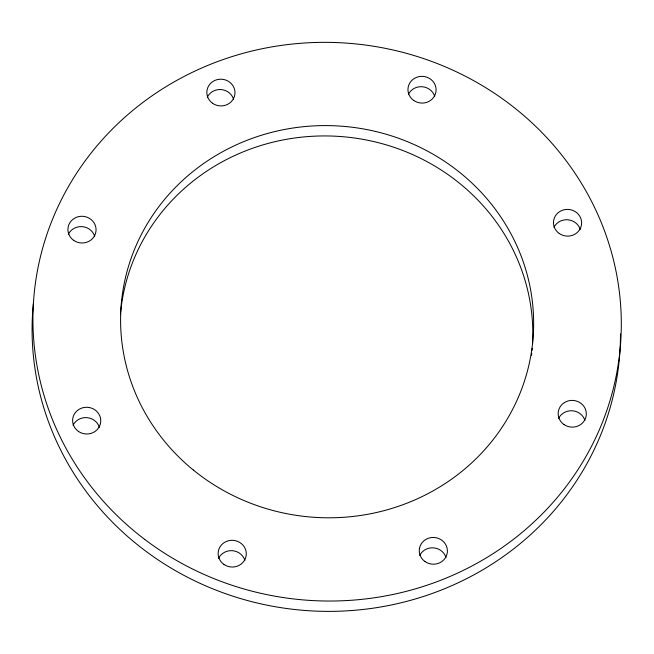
<?xml version="1.0" encoding="UTF-8"?>
<svg xmlns="http://www.w3.org/2000/svg" width="654" height="654" viewBox="0 0 654 654"><rect width="100%" height="100%" fill="white"/><g stroke="black" fill="none" stroke-linecap="round" stroke-linejoin="round"><path stroke-width="0.98" d="M531.767 353.34A206.59 196.028 4.6 0 1 531.547 355.302M120.418 314.656A206.59 196.028 4.6 0 1 340.276 136.506A206.59 196.028 4.6 0 1 532.495 344.511M532.225 348.435A206.59 196.028 4.6 0 1 532.054 350.397M620.474 333.9A294.284 279.242 4.6 0 1 312.849 610.967A294.284 279.242 4.6 0 1 33.362 303.734M408.415 94.323A14.086 13.366 4.6 0 1 422.239 86.729A14.086 13.366 4.6 0 1 434.697 96.4M553.946 227.371A14.086 13.366 4.6 0 1 567.77 219.777A14.086 13.366 4.6 0 1 580.229 229.448M558.63 418.372A14.086 13.366 4.6 0 1 572.454 410.777A14.086 13.366 4.6 0 1 584.913 420.448M419.721 555.442A14.086 13.366 4.6 0 1 433.545 547.848A14.086 13.366 4.6 0 1 446.012 557.519M218.599 558.287A14.086 13.366 4.6 0 1 232.423 550.693A14.086 13.366 4.6 0 1 244.89 560.364M73.076 425.239A14.086 13.366 4.6 0 1 86.9 417.644A14.086 13.366 4.6 0 1 99.359 427.315M68.392 234.238A14.086 13.366 4.6 0 1 82.216 226.644A14.086 13.366 4.6 0 1 94.675 236.315M207.293 97.168A14.086 13.366 4.6 0 1 221.117 89.573A14.086 13.366 4.6 0 1 233.576 99.245M144.738 539.419A294.284 279.242 4.6 0 0 618.218 364.384A294.284 279.242 4.6 0 0 218.387 61.272A294.284 279.242 4.6 0 0 144.738 539.419M193.355 470.038A206.59 196.028 4.6 0 0 530.271 358.596A206.59 196.028 4.6 0 0 257.717 136.449A206.59 196.028 4.6 0 0 193.355 470.038M413.712 100.438A14.086 13.366 4.6 0 0 436.022 91.266A14.086 13.366 4.6 0 0 416.328 77.442A14.086 13.366 4.6 0 0 413.712 100.438M559.235 233.486A14.086 13.366 4.6 0 0 581.545 224.306A14.086 13.366 4.6 0 0 561.86 210.482A14.086 13.366 4.6 0 0 559.235 233.486M563.92 424.487A14.086 13.366 4.6 0 0 586.229 415.306A14.086 13.366 4.6 0 0 566.544 401.482A14.086 13.366 4.6 0 0 563.92 424.487M425.018 561.557A14.086 13.366 4.6 0 0 447.328 552.377A14.086 13.366 4.6 0 0 427.642 538.553A14.086 13.366 4.6 0 0 425.018 561.557M223.897 564.402A14.086 13.366 4.6 0 0 246.206 555.221A14.086 13.366 4.6 0 0 226.513 541.398A14.086 13.366 4.6 0 0 223.897 564.402M78.366 431.354A14.086 13.366 4.6 0 0 100.675 422.173A14.086 13.366 4.6 0 0 80.99 408.358A14.086 13.366 4.6 0 0 78.366 431.354M73.681 240.353A14.086 13.366 4.6 0 0 95.991 231.173A14.086 13.366 4.6 0 0 76.305 217.357A14.086 13.366 4.6 0 0 73.681 240.353M212.591 103.283A14.086 13.366 4.6 0 0 234.9 94.111A14.086 13.366 4.6 0 0 215.207 80.287A14.086 13.366 4.6 0 0 212.591 103.283"/></g></svg>
